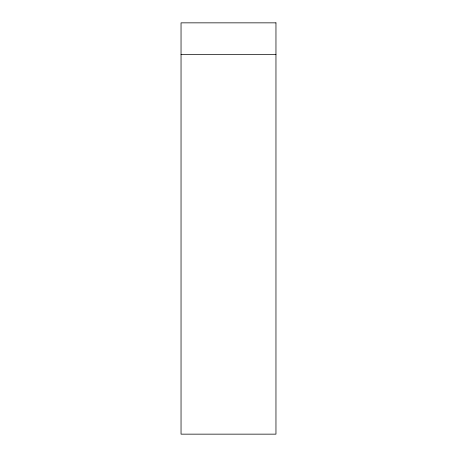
<?xml version="1.0" encoding="UTF-8"?>
<svg xmlns="http://www.w3.org/2000/svg" width="457" height="457" viewBox="0 0 457 457"><rect width="100%" height="100%" fill="white"/><g stroke="black" fill="none" stroke-linecap="round" stroke-linejoin="round"><path stroke-width="0.69" d="M181.041 54.486L275.959 54.486M275.959 22.85L181.041 22.85L181.041 434.15L275.959 434.15L275.959 22.85"/></g></svg>
